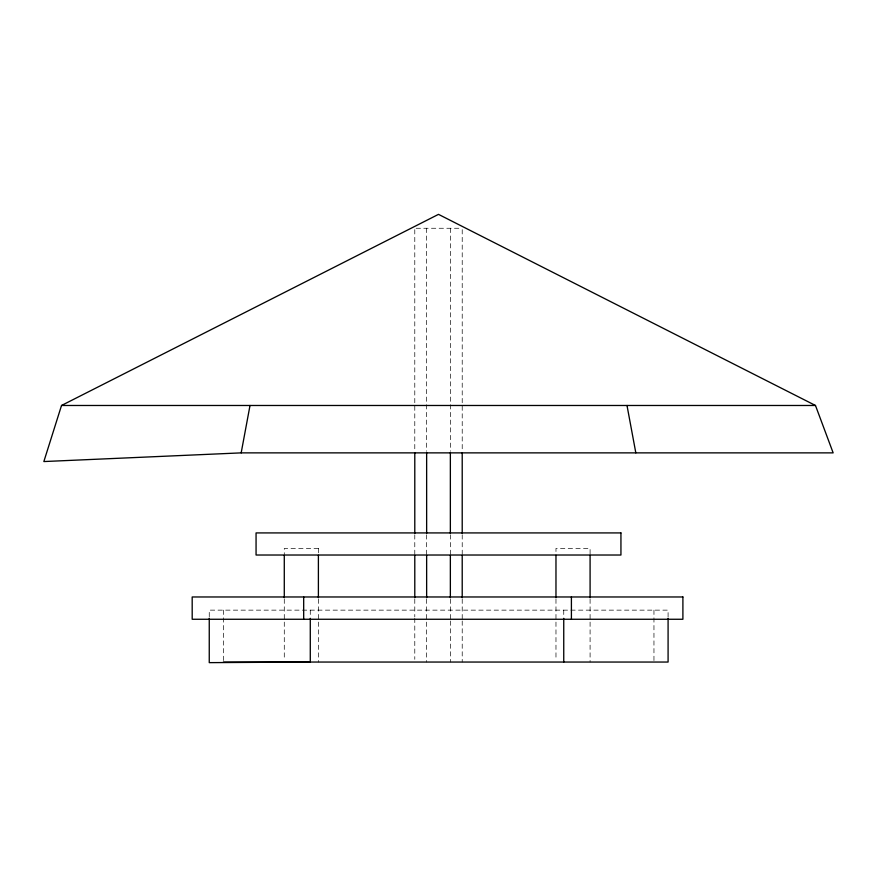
<?xml version="1.0" encoding="UTF-8"?>
<svg xmlns="http://www.w3.org/2000/svg" width="877" height="877" viewBox="0 0 877 877"><rect width="100%" height="100%" fill="white"/><g stroke="black" fill="none" stroke-linecap="round" stroke-linejoin="round"><path stroke-width="0.66" stroke-dasharray="4.38 3.29" d="M416.104 228.261L460.896 228.261M318.395 548.421L284.28 548.421L284.28 553.902M668.088 616.969L668.088 610.14L209.252 610.14L209.252 616.871M653.957 610.14L653.957 662.047M590.089 553.902L590.089 548.421L555.974 548.421L555.974 553.902M590.089 599.079L590.089 662.047M563.747 610.14L563.747 616.969M555.974 599.079L555.974 659.307M462.212 229.631L462.212 451.315M462.212 534.784L462.212 553.946M462.212 599.101L462.212 619.622M462.212 620.993L462.212 662.047M450.361 228.261L450.361 451.315M450.361 534.784L450.361 553.946M450.361 599.101L450.361 619.622M450.361 620.993L450.361 662.047M426.639 228.261L426.639 451.315M426.639 534.784L426.639 553.946M426.639 599.101L426.639 662.047M414.788 229.631L414.788 451.315M414.788 534.784L414.788 553.946M414.788 599.101L414.788 616.893M414.788 618.252L414.788 659.307M318.395 548.421L318.395 553.902M318.395 599.079L318.395 662.047M310.283 610.14L310.283 616.969M284.28 599.079L284.28 659.307M223.383 610.14L223.383 662.047"/><path stroke-width="1.32" d="M241.175 452.872L833.15 452.872L815.478 405.481L438.5 214.361L61.522 405.481L43.85 461.554L241.175 452.872L250.011 405.481M61.522 405.481L815.478 405.481M223.383 662.047L668.088 662.047L668.088 618.329M627 405.481L635.825 452.872M590.089 555.273L590.089 597.708M571.409 596.974L571.409 619.261M563.747 618.329L563.747 662.047M555.974 555.273L555.974 597.708M462.212 452.675L462.212 533.413M462.212 555.305L462.212 597.73M450.361 452.675L450.361 533.413M450.361 555.305L450.361 597.73M426.639 452.675L426.639 533.413M426.639 555.305L426.639 597.73M414.788 452.675L414.788 533.413M414.788 555.305L414.788 597.73M318.395 555.273L318.395 597.708M310.283 618.329L310.283 662.047L209.252 662.639L209.252 618.219M303.683 596.974L303.683 619.261M284.28 555.273L284.28 597.708M620.938 532.92L256.062 532.92L256.062 555.02L620.938 555.02L620.938 532.92M682.898 596.974L192.184 596.974L192.195 619.261L682.898 619.261L682.898 596.974"/></g></svg>
